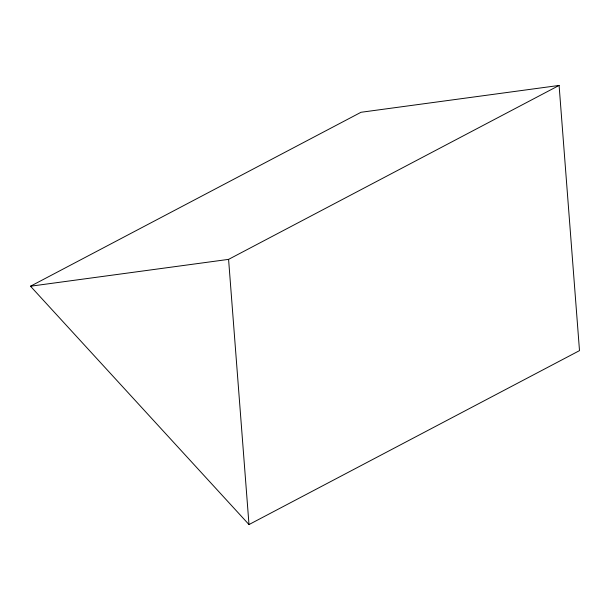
<?xml version="1.0" encoding="UTF-8"?>
<svg xmlns="http://www.w3.org/2000/svg" width="610" height="610" viewBox="0 0 610 610"><rect width="100%" height="100%" fill="white"/><g stroke="black" fill="none" stroke-linecap="round" stroke-linejoin="round"><path stroke-width="0.91" d="M30.5 286.22L361.006 112.278L559.096 85.438L579.5 350.628L248.994 524.562L30.5 286.22L228.582 259.372L559.096 85.438M228.582 259.372L248.994 524.562"/></g></svg>
